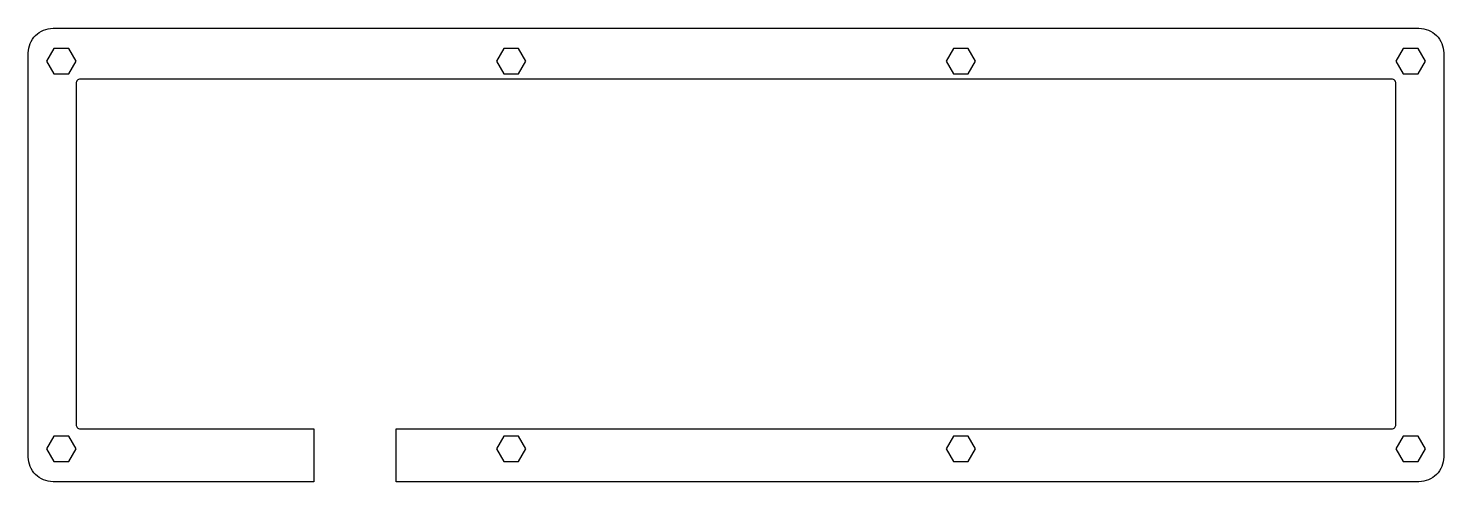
# Model space of a CAD drawing. Header units: millimetres. Extents: x -327 to 17, y -17 to 93.
import ezdxf

# ---------------------------------------------------------------- set-up
doc = ezdxf.new("R2010")
doc.units = ezdxf.units.MM
doc.layers.get('0').update_dxf_attribs({"linetype": 'CONTINUOUS'})

msp = doc.modelspace()

# ---------------------------------------------------------------- linework, layer by layer
msp.add_lwpolyline([(-257.26, -4.14), (-257.26, -17), (-320.56, -17, -0.414214), (-326.56, -11), (-326.56, 87.2, -0.414214), (-320.56, 93.2), (11, 93.2, -0.414214), (17, 87.2), (17, -11, -0.414214), (11, -17), (-237.26, -17), (-237.26, -4.14), (4.41, -4.14, 0.414214), (5.41, -3.14), (5.41, 79.84, 0.414214), (4.41, 80.84), (-313.97, 80.84, 0.414214), (-314.97, 79.84), (-314.97, -3.14, 0.414214), (-313.97, -4.14)], format="xyb", close=True)
for points in [[(-316.76, 82.09), (-314.97, 85.19), (-316.76, 88.29), (-320.34, 88.29), (-322.13, 85.19), (-320.34, 82.09)], [(-207.58, 82.09), (-205.79, 85.19), (-207.58, 88.29), (-211.16, 88.29), (-212.95, 85.19), (-211.16, 82.09)], [(-98.4, 82.09), (-96.61, 85.19), (-98.4, 88.29), (-101.98, 88.29), (-103.77, 85.19), (-101.98, 82.09)], [(10.78, 82.09), (12.57, 85.19), (10.78, 88.29), (7.2, 88.29), (5.41, 85.19), (7.2, 82.09)], [(-320.34, -5.89), (-322.13, -8.99), (-320.34, -12.09), (-316.76, -12.09), (-314.97, -8.99), (-316.76, -5.89)], [(-211.16, -12.09), (-207.58, -12.09), (-205.79, -8.99), (-207.58, -5.89), (-211.16, -5.89), (-212.95, -8.99)], [(-101.98, -12.09), (-98.4, -12.09), (-96.61, -8.99), (-98.4, -5.89), (-101.98, -5.89), (-103.77, -8.99)], [(5.41, -8.99), (7.2, -12.09), (10.78, -12.09), (12.57, -8.99), (10.78, -5.89), (7.2, -5.89)]]:
    msp.add_lwpolyline(points, close=True)

doc.saveas('drawing.dxf')
